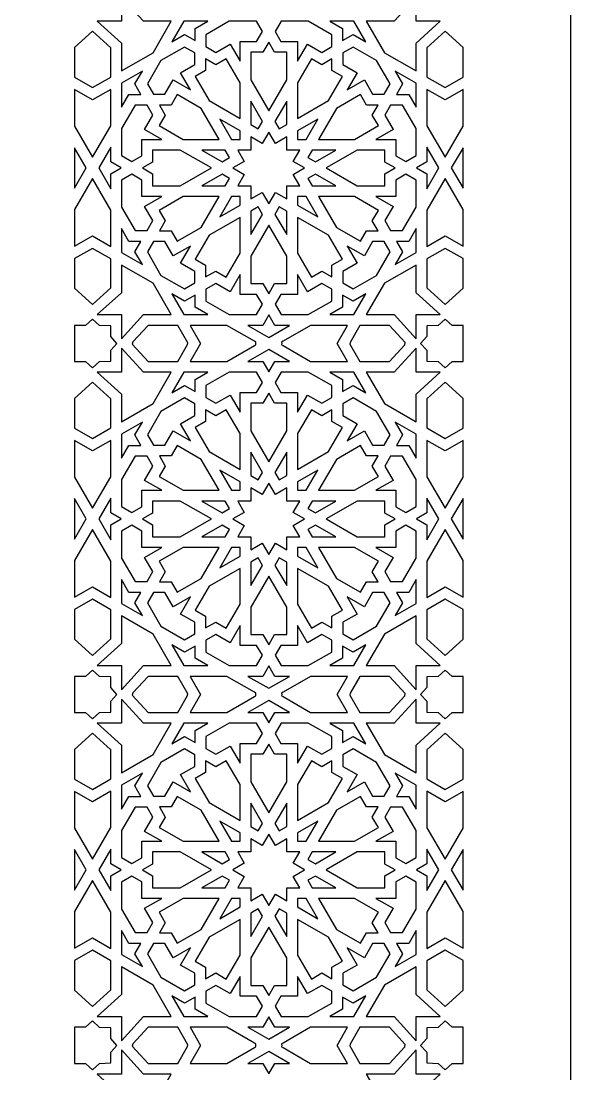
# Model space of a CAD drawing. Extents: x -600 to 600, y -1000 to 1000.
# Drawn here: x 345.2 to 600, y 68.1 to 555.9 of the extents above; entities that cross this region are included whole.
import ezdxf

# ---------------------------------------------------------------- set-up
doc = ezdxf.new("R2010")
doc.units = 0
doc.layers.add('LAYER_1', color=18, linetype='CONTINUOUS')

msp = doc.modelspace()

# ---------------------------------------------------------------- linework, layer by layer
at = {"layer": 'LAYER_1'}
for points in [[(-600, -1000), (600, -1000), (600, 1000), (-600, 1000)], [(391.75, 555.87), (380.54, 555.87), (391.75, 545.69), (391.75, 532.87), (406.39, 541.29), (414.84, 555.87), (401.98, 555.87), (391.75, 567.04)], [(518.02, 555.87), (505.16, 555.87), (513.61, 541.29), (528.25, 532.87), (528.25, 545.69), (539.46, 555.87), (528.25, 555.87), (528.25, 567.04)], [(420.59, 555.87), (415.02, 546.25), (420.96, 549.67), (425.81, 546.87), (425.81, 552.46), (431.75, 555.87)], [(441.71, 555.87), (430.84, 549.62), (430.84, 544.09), (435.48, 541.43), (442.11, 545.24), (446.7, 537.31), (446.7, 546.47), (454.36, 546.47), (457.04, 551.08), (454.26, 555.87)], [(462.96, 551.08), (465.64, 546.47), (473.29, 546.47), (473.29, 537.31), (477.89, 545.24), (484.52, 541.43), (489.16, 544.09), (489.16, 549.62), (478.29, 555.87), (465.74, 555.87)], [(488.25, 555.87), (494.19, 552.46), (494.19, 546.87), (499.04, 549.67), (504.98, 546.25), (499.41, 555.87)], [(370, 543.62), (370, 529.93), (378.31, 525.14), (386.77, 530.01), (386.77, 543.5), (378.31, 551.18)], [(533.23, 543.5), (533.23, 530.01), (541.68, 525.14), (550, 529.93), (550, 543.62), (541.68, 551.18)], [(410.03, 537.66), (403.76, 526.83), (406.53, 522.04), (411.89, 522.04), (415.72, 528.65), (423.68, 524.07), (419.08, 532), (425.71, 535.81), (425.71, 541.14), (420.9, 543.91)], [(457.29, 541.51), (451.68, 541.51), (451.68, 528.72), (460, 514.37), (468.32, 528.72), (468.32, 541.51), (462.71, 541.51), (460, 546.17)], [(494.29, 541.14), (494.29, 535.81), (500.92, 532), (496.32, 524.07), (504.28, 528.65), (508.11, 522.04), (513.46, 522.04), (516.24, 526.83), (509.97, 537.66), (499.1, 543.91)], [(435.43, 535.67), (430.74, 538.36), (430.74, 532.98), (425.88, 530.18), (432.3, 519.11), (446.7, 510.82), (446.7, 527.39), (440.28, 538.46)], [(473.29, 527.39), (473.29, 510.82), (487.7, 519.11), (494.12, 530.18), (489.26, 532.98), (489.26, 538.36), (484.57, 535.67), (479.71, 538.46)], [(391.75, 527.14), (391.75, 516.02), (395.18, 521.94), (400.78, 521.94), (397.98, 526.78), (401.41, 532.7)], [(522.02, 526.78), (519.22, 521.94), (524.82, 521.94), (528.25, 516.02), (528.25, 527.14), (518.59, 532.7)], [(378.31, 519.41), (370, 524.2), (370, 507.19), (378.31, 492.85), (386.77, 507.44), (386.77, 524.28)], [(533.23, 507.43), (541.68, 492.85), (550, 507.19), (550, 524.2), (541.68, 519.41), (533.23, 524.28)], [(414.73, 517.03), (409.33, 517.03), (412.03, 512.36), (409.23, 507.53), (420.34, 501.13), (436.97, 501.13), (428.66, 515.47), (417.54, 521.87)], [(451.68, 507.96), (455.13, 505.98), (457.12, 509.41), (451.68, 518.8)], [(462.87, 509.41), (464.86, 505.98), (468.31, 507.96), (468.31, 518.8)], [(491.34, 515.47), (483.03, 501.13), (499.65, 501.13), (510.77, 507.53), (507.97, 512.36), (510.67, 517.03), (505.27, 517.03), (502.46, 521.87)], [(398.02, 516.93), (391.74, 506.1), (391.74, 493.61), (396.56, 490.84), (401.19, 493.51), (401.19, 501.13), (410.38, 501.13), (402.42, 505.71), (406.25, 512.31), (403.58, 516.93)], [(513.75, 512.31), (517.58, 505.71), (509.62, 501.13), (518.81, 501.13), (518.81, 493.51), (523.44, 490.84), (528.25, 493.61), (528.25, 506.1), (521.98, 516.93), (516.42, 516.93)], [(442.72, 501.13), (446.7, 501.13), (446.7, 505.09), (437.28, 510.51)], [(473.29, 505.09), (473.29, 501.13), (477.27, 501.13), (482.71, 510.51)], [(456.95, 499.2), (451.68, 502.23), (451.68, 496.17), (445.6, 496.17), (448.64, 490.92), (443.37, 487.89), (448.64, 484.85), (445.6, 479.6), (451.68, 479.6), (451.68, 473.54), (456.95, 476.57), (460, 471.32), (463.04, 476.57), (468.31, 473.54), (468.31, 479.6), (474.4, 479.6), (471.35, 484.85), (476.62, 487.89), (471.35, 490.92), (474.4, 496.17), (468.31, 496.17), (468.31, 502.23), (463.04, 499.2), (460, 504.45)], [(370, 487.89), (370, 478.5), (375.44, 487.89), (370, 497.27)], [(381.19, 487.89), (386.77, 478.25), (386.77, 485.09), (391.62, 487.89), (386.77, 490.68), (386.77, 497.52)], [(406.17, 496.17), (406.17, 490.58), (401.49, 487.89), (406.17, 485.19), (406.17, 479.6), (419.01, 479.6), (433.41, 487.89), (419.01, 496.17)], [(438.39, 490.75), (441.84, 492.74), (439.85, 496.17), (428.97, 496.17)], [(480.15, 496.17), (478.16, 492.74), (481.6, 490.75), (491.02, 496.17)], [(500.99, 496.17), (486.59, 487.89), (500.99, 479.6), (513.83, 479.6), (513.83, 485.19), (518.51, 487.89), (513.83, 490.58), (513.83, 496.17)], [(533.23, 490.68), (528.38, 487.89), (533.23, 485.09), (533.23, 478.25), (538.81, 487.89), (533.23, 497.52)], [(544.56, 487.89), (550, 478.5), (550, 487.89), (550, 497.27)], [(391.74, 482.17), (391.74, 469.67), (398.02, 458.84), (403.58, 458.84), (406.25, 463.46), (402.42, 470.06), (410.38, 474.64), (401.19, 474.64), (401.19, 482.27), (396.56, 484.93)], [(428.97, 479.6), (439.85, 479.6), (441.84, 483.04), (438.39, 485.02)], [(478.16, 483.04), (480.15, 479.6), (491.02, 479.6), (481.6, 485.02)], [(518.81, 482.27), (518.81, 474.64), (509.62, 474.64), (517.58, 470.06), (513.75, 463.46), (516.42, 458.84), (521.98, 458.84), (528.25, 469.67), (528.25, 482.17), (523.44, 484.93)], [(370, 468.58), (370, 451.57), (378.31, 456.36), (386.77, 451.49), (386.77, 468.34), (378.31, 482.92)], [(533.23, 468.34), (533.23, 451.49), (541.68, 456.36), (550, 451.57), (550, 468.58), (541.68, 482.92)], [(409.23, 468.24), (412.03, 463.41), (409.33, 458.74), (414.73, 458.74), (417.54, 453.9), (428.66, 460.3), (436.97, 474.64), (420.34, 474.64)], [(437.28, 465.26), (446.7, 470.68), (446.7, 474.64), (442.72, 474.64)], [(473.29, 470.68), (482.71, 465.26), (477.27, 474.64), (473.29, 474.64)], [(483.03, 474.64), (491.34, 460.3), (502.46, 453.9), (505.27, 458.74), (510.67, 458.74), (507.97, 463.41), (510.77, 468.24), (499.65, 474.64)], [(451.68, 467.81), (451.68, 456.97), (457.12, 466.36), (455.13, 469.79)], [(462.87, 466.36), (468.31, 456.97), (468.31, 467.81), (464.86, 469.79)], [(432.3, 456.66), (425.88, 445.59), (430.74, 442.8), (430.74, 437.41), (435.43, 440.1), (440.28, 437.31), (446.7, 448.38), (446.7, 464.95)], [(473.29, 448.38), (479.71, 437.31), (484.57, 440.1), (489.26, 437.41), (489.26, 442.8), (494.12, 445.59), (487.7, 456.66), (473.29, 464.95)], [(391.75, 448.63), (401.41, 443.07), (397.98, 448.99), (400.78, 453.83), (395.18, 453.83), (391.75, 459.75)], [(451.68, 447.05), (451.68, 434.27), (457.29, 434.27), (460, 429.6), (462.71, 434.27), (468.32, 434.27), (468.32, 447.05), (460, 461.4)], [(524.82, 453.83), (519.22, 453.83), (522.02, 448.99), (518.59, 443.07), (528.25, 448.63), (528.25, 459.75)], [(403.76, 448.94), (410.03, 438.11), (420.9, 431.86), (425.71, 434.63), (425.71, 439.96), (419.08, 443.77), (423.68, 451.7), (415.72, 447.12), (411.89, 453.73), (406.53, 453.73)], [(508.11, 453.73), (504.28, 447.12), (496.32, 451.7), (500.92, 443.77), (494.29, 439.96), (494.29, 434.63), (499.1, 431.86), (509.97, 438.11), (516.24, 448.94), (513.46, 453.73)], [(370, 445.85), (370, 432.15), (378.31, 424.59), (386.77, 432.27), (386.77, 445.76), (378.31, 450.63)], [(533.23, 445.76), (533.23, 432.27), (541.68, 424.59), (550, 432.15), (550, 445.85), (541.68, 450.63)], [(391.75, 430.08), (380.54, 419.9), (391.75, 419.9), (391.75, 408.73), (401.98, 419.9), (414.84, 419.9), (406.39, 434.48), (391.75, 442.9)], [(513.61, 434.48), (505.16, 419.9), (518.02, 419.9), (528.25, 408.73), (528.25, 419.9), (539.46, 419.9), (528.25, 430.08), (528.25, 442.9)], [(442.11, 430.53), (435.48, 434.34), (430.84, 431.68), (430.84, 426.15), (441.71, 419.9), (454.26, 419.9), (457.04, 424.69), (454.36, 429.3), (446.7, 429.3), (446.7, 438.47)], [(473.29, 429.3), (465.64, 429.3), (462.96, 424.69), (465.74, 419.9), (478.29, 419.9), (489.16, 426.15), (489.16, 431.68), (484.52, 434.34), (477.89, 430.53), (473.29, 438.47)], [(420.59, 419.9), (431.75, 419.9), (425.81, 423.31), (425.81, 428.9), (420.96, 426.1), (415.02, 429.52)], [(499.04, 426.1), (494.19, 428.9), (494.19, 423.31), (488.25, 419.9), (499.41, 419.9), (504.98, 429.52)], [(457.2, 414.93), (450.34, 414.93), (460, 409.38), (469.66, 414.93), (462.8, 414.93), (460, 419.77)], [(375.08, 414.93), (370, 414.93), (370, 406.58), (370, 398.23), (375.08, 398.23), (378.31, 395.29), (381.56, 398.24), (386.77, 398.4), (386.77, 403.43), (389.65, 406.58), (386.77, 409.73), (386.77, 414.76), (381.56, 414.92), (378.31, 417.87)], [(404.05, 414.93), (397.01, 407.25), (396.74, 406.2), (404.05, 398.23), (417.8, 398.23), (422.36, 406.09), (422.47, 406.88), (417.8, 414.93)], [(428.39, 406.58), (423.55, 398.23), (440.62, 398.23), (453.35, 405.55), (454.07, 405.96), (453.92, 406.58), (454.07, 407.2), (453.35, 407.61), (440.62, 414.93), (423.55, 414.93)], [(479.38, 414.93), (466.65, 407.61), (465.93, 407.2), (466.08, 406.58), (465.93, 405.96), (466.65, 405.55), (479.38, 398.23), (496.45, 398.23), (491.61, 406.58), (496.45, 414.93)], [(502.2, 414.93), (497.64, 407.07), (497.53, 406.28), (502.2, 398.23), (515.96, 398.23), (522.99, 405.91), (523.26, 406.96), (515.96, 414.93)], [(538.44, 414.92), (533.23, 414.76), (533.23, 409.73), (530.35, 406.58), (533.23, 403.43), (533.23, 398.4), (538.44, 398.24), (541.69, 395.29), (544.92, 398.23), (550, 398.23), (550, 406.58), (550, 414.93), (544.92, 414.93), (541.69, 417.87)], [(391.75, 393.26), (380.54, 393.26), (391.75, 383.08), (391.75, 370.26), (406.39, 378.68), (414.84, 393.26), (401.98, 393.26), (391.75, 404.43)], [(450.34, 398.23), (457.2, 398.23), (460, 393.39), (462.8, 398.23), (469.66, 398.23), (460, 403.78)], [(518.02, 393.26), (505.16, 393.26), (513.61, 378.68), (528.25, 370.26), (528.25, 383.08), (539.46, 393.26), (528.25, 393.26), (528.25, 404.43)], [(415.02, 383.64), (420.96, 387.06), (425.81, 384.26), (425.81, 389.85), (431.75, 393.26), (420.59, 393.26)], [(441.71, 393.26), (430.84, 387.01), (430.84, 381.48), (435.48, 378.82), (442.11, 382.63), (446.7, 374.7), (446.7, 383.86), (454.36, 383.86), (457.04, 388.47), (454.26, 393.26)], [(465.74, 393.26), (462.96, 388.47), (465.64, 383.86), (473.29, 383.86), (473.29, 374.7), (477.89, 382.63), (484.52, 378.82), (489.16, 381.48), (489.16, 387.01), (478.29, 393.26)], [(494.19, 389.85), (494.19, 384.26), (499.04, 387.06), (504.98, 383.64), (499.41, 393.26), (488.25, 393.26)], [(370, 381.01), (370, 367.32), (378.31, 362.53), (386.77, 367.4), (386.77, 380.89), (378.31, 388.57)], [(533.23, 380.89), (533.23, 367.4), (541.68, 362.53), (550, 367.32), (550, 381.01), (541.68, 388.57)], [(410.03, 375.05), (403.76, 364.22), (406.53, 359.43), (411.89, 359.43), (415.72, 366.04), (423.68, 361.46), (419.08, 369.39), (425.71, 373.2), (425.71, 378.53), (420.9, 381.3)], [(457.29, 378.9), (451.68, 378.9), (451.68, 366.11), (460, 351.76), (468.32, 366.11), (468.32, 378.9), (462.71, 378.9), (460, 383.56)], [(494.29, 378.53), (494.29, 373.2), (500.92, 369.39), (496.32, 361.46), (504.28, 366.04), (508.11, 359.43), (513.46, 359.43), (516.24, 364.22), (509.97, 375.05), (499.1, 381.3)], [(435.43, 373.06), (430.74, 375.75), (430.74, 370.37), (425.88, 367.57), (432.3, 356.5), (446.7, 348.21), (446.7, 364.78), (440.28, 375.85)], [(473.29, 364.78), (473.29, 348.21), (487.7, 356.5), (494.12, 367.57), (489.26, 370.37), (489.26, 375.75), (484.57, 373.06), (479.71, 375.85)], [(391.75, 364.53), (391.75, 353.41), (395.18, 359.33), (400.78, 359.33), (397.98, 364.17), (401.41, 370.09)], [(522.02, 364.17), (519.22, 359.33), (524.82, 359.33), (528.25, 353.41), (528.25, 364.53), (518.59, 370.09)], [(378.31, 356.8), (370, 361.59), (370, 344.58), (378.31, 330.24), (386.77, 344.83), (386.77, 361.67)], [(533.23, 344.82), (541.68, 330.24), (550, 344.58), (550, 361.59), (541.68, 356.8), (533.23, 361.67)], [(414.73, 354.42), (409.33, 354.42), (412.03, 349.75), (409.23, 344.92), (420.34, 338.52), (436.97, 338.52), (428.66, 352.86), (417.54, 359.26)], [(451.68, 345.35), (455.13, 343.37), (457.12, 346.8), (451.68, 356.19)], [(462.87, 346.8), (464.86, 343.37), (468.31, 345.35), (468.31, 356.19)], [(491.34, 352.86), (483.03, 338.52), (499.65, 338.52), (510.77, 344.92), (507.97, 349.75), (510.67, 354.42), (505.27, 354.42), (502.46, 359.26)], [(398.02, 354.32), (391.74, 343.49), (391.74, 331), (396.56, 328.23), (401.19, 330.9), (401.19, 338.52), (410.38, 338.52), (402.42, 343.1), (406.25, 349.7), (403.58, 354.32)], [(513.75, 349.7), (517.58, 343.1), (509.62, 338.52), (518.81, 338.52), (518.81, 330.9), (523.44, 328.23), (528.25, 331), (528.25, 343.49), (521.98, 354.32), (516.42, 354.32)], [(442.72, 338.52), (446.7, 338.52), (446.7, 342.48), (437.28, 347.9)], [(473.29, 342.48), (473.29, 338.52), (477.27, 338.52), (482.71, 347.9)], [(456.95, 336.59), (451.68, 339.62), (451.68, 333.56), (445.6, 333.56), (448.64, 328.31), (443.37, 325.28), (448.64, 322.24), (445.6, 316.99), (451.68, 316.99), (451.68, 310.93), (456.95, 313.96), (460, 308.71), (463.04, 313.96), (468.31, 310.93), (468.31, 316.99), (474.4, 316.99), (471.35, 322.24), (476.62, 325.28), (471.35, 328.31), (474.4, 333.56), (468.31, 333.56), (468.31, 339.62), (463.04, 336.59), (460, 341.84)], [(370, 325.28), (370, 315.89), (375.44, 325.28), (370, 334.66)], [(381.19, 325.28), (386.77, 315.64), (386.77, 322.48), (391.62, 325.28), (386.77, 328.07), (386.77, 334.91)], [(406.17, 327.97), (401.49, 325.28), (406.17, 322.58), (406.17, 316.99), (419.01, 316.99), (433.41, 325.28), (419.01, 333.56), (406.17, 333.56)], [(438.39, 328.14), (441.84, 330.13), (439.85, 333.56), (428.97, 333.56)], [(480.15, 333.56), (478.16, 330.13), (481.6, 328.14), (491.02, 333.56)], [(486.59, 325.28), (500.99, 316.99), (513.83, 316.99), (513.83, 322.58), (518.51, 325.28), (513.83, 327.97), (513.83, 333.56), (500.99, 333.56)], [(533.23, 328.07), (528.38, 325.28), (533.23, 322.48), (533.23, 315.64), (538.81, 325.28), (533.23, 334.91)], [(544.56, 325.28), (550, 315.89), (550, 325.28), (550, 334.66)], [(391.74, 319.56), (391.74, 307.06), (398.02, 296.23), (403.58, 296.23), (406.25, 300.85), (402.42, 307.45), (410.38, 312.03), (401.19, 312.03), (401.19, 319.66), (396.56, 322.32)], [(428.97, 316.99), (439.85, 316.99), (441.84, 320.43), (438.39, 322.41)], [(478.16, 320.43), (480.15, 316.99), (491.02, 316.99), (481.6, 322.41)], [(518.81, 319.66), (518.81, 312.03), (509.62, 312.03), (517.58, 307.45), (513.75, 300.85), (516.42, 296.23), (521.98, 296.23), (528.25, 307.06), (528.25, 319.56), (523.44, 322.32)], [(370, 305.97), (370, 288.96), (378.31, 293.75), (386.77, 288.88), (386.77, 305.73), (378.31, 320.31)], [(533.23, 305.73), (533.23, 288.88), (541.68, 293.75), (550, 288.96), (550, 305.97), (541.68, 320.31)], [(409.23, 305.63), (412.03, 300.8), (409.33, 296.13), (414.73, 296.13), (417.54, 291.29), (428.66, 297.69), (436.97, 312.03), (420.34, 312.03)], [(437.28, 302.65), (446.7, 308.07), (446.7, 312.03), (442.72, 312.03)], [(473.29, 308.07), (482.71, 302.65), (477.27, 312.03), (473.29, 312.03)], [(491.34, 297.69), (502.46, 291.29), (505.27, 296.13), (510.67, 296.13), (507.97, 300.8), (510.77, 305.63), (499.65, 312.03), (483.03, 312.03)], [(451.68, 305.2), (451.68, 294.36), (457.12, 303.75), (455.13, 307.18)], [(462.87, 303.75), (468.31, 294.36), (468.31, 305.2), (464.86, 307.18)], [(432.3, 294.05), (425.88, 282.98), (430.74, 280.19), (430.74, 274.8), (435.43, 277.49), (440.28, 274.7), (446.7, 285.77), (446.7, 302.34)], [(451.68, 284.44), (451.68, 271.66), (457.29, 271.66), (460, 266.99), (462.71, 271.66), (468.32, 271.66), (468.32, 284.44), (460, 298.79)], [(473.29, 285.77), (479.71, 274.7), (484.57, 277.49), (489.26, 274.8), (489.26, 280.19), (494.12, 282.98), (487.7, 294.05), (473.29, 302.34)], [(391.75, 286.02), (401.41, 280.46), (397.98, 286.38), (400.78, 291.22), (395.18, 291.22), (391.75, 297.14)], [(524.82, 291.22), (519.22, 291.22), (522.02, 286.38), (518.59, 280.46), (528.25, 286.02), (528.25, 297.14)], [(370, 283.24), (370, 269.54), (378.31, 261.98), (386.77, 269.66), (386.77, 283.15), (378.31, 288.02)], [(403.76, 286.33), (410.03, 275.5), (420.9, 269.25), (425.71, 272.02), (425.71, 277.35), (419.08, 281.16), (423.68, 289.09), (415.72, 284.51), (411.89, 291.12), (406.53, 291.12)], [(504.28, 284.51), (496.32, 289.09), (500.92, 281.16), (494.29, 277.35), (494.29, 272.02), (499.1, 269.25), (509.97, 275.5), (516.24, 286.33), (513.46, 291.12), (508.11, 291.12)], [(533.23, 283.15), (533.23, 269.66), (541.68, 261.98), (550, 269.54), (550, 283.24), (541.68, 288.02)], [(391.75, 267.47), (380.54, 257.29), (391.75, 257.29), (391.75, 246.12), (401.98, 257.29), (414.84, 257.29), (406.39, 271.87), (391.75, 280.29)], [(513.61, 271.87), (505.16, 257.29), (518.02, 257.29), (528.25, 246.12), (528.25, 257.29), (539.46, 257.29), (528.25, 267.47), (528.25, 280.29)], [(442.11, 267.92), (435.48, 271.73), (430.84, 269.07), (430.84, 263.54), (441.71, 257.29), (454.26, 257.29), (457.04, 262.08), (454.36, 266.69), (446.7, 266.69), (446.7, 275.86)], [(473.29, 266.69), (465.64, 266.69), (462.96, 262.08), (465.74, 257.29), (478.29, 257.29), (489.16, 263.54), (489.16, 269.07), (484.52, 271.73), (477.89, 267.92), (473.29, 275.86)], [(420.59, 257.29), (431.75, 257.29), (425.81, 260.7), (425.81, 266.29), (420.96, 263.49), (415.02, 266.91)], [(499.04, 263.49), (494.19, 266.29), (494.19, 260.7), (488.25, 257.29), (499.41, 257.29), (504.98, 266.91)], [(375.08, 252.32), (370, 252.32), (370, 243.97), (370, 235.62), (375.08, 235.62), (378.31, 232.68), (381.56, 235.63), (386.77, 235.79), (386.77, 240.82), (389.65, 243.97), (386.77, 247.12), (386.77, 252.15), (381.56, 252.31), (378.31, 255.26)], [(457.2, 252.32), (450.34, 252.32), (460, 246.77), (469.66, 252.32), (462.8, 252.32), (460, 257.16)], [(538.44, 252.31), (533.23, 252.15), (533.23, 247.12), (530.35, 243.97), (533.23, 240.82), (533.23, 235.79), (538.44, 235.63), (541.69, 232.68), (544.92, 235.62), (550, 235.62), (550, 243.97), (550, 252.32), (544.92, 252.32), (541.69, 255.26)], [(404.05, 252.32), (397.01, 244.64), (396.74, 243.59), (404.05, 235.62), (417.8, 235.62), (422.36, 243.48), (422.47, 244.27), (417.8, 252.32)], [(428.39, 243.97), (423.55, 235.62), (440.62, 235.62), (453.35, 242.94), (454.07, 243.35), (453.92, 243.97), (454.07, 244.59), (453.35, 245), (440.62, 252.32), (423.55, 252.32)], [(466.65, 245), (465.93, 244.59), (466.08, 243.97), (465.93, 243.35), (466.65, 242.94), (479.38, 235.62), (496.45, 235.62), (491.61, 243.97), (496.45, 252.32), (479.38, 252.32)], [(497.64, 244.46), (497.53, 243.67), (502.2, 235.62), (515.96, 235.62), (522.99, 243.3), (523.26, 244.35), (515.96, 252.32), (502.2, 252.32)], [(391.75, 230.65), (380.54, 230.65), (391.75, 220.47), (391.75, 207.65), (406.39, 216.07), (414.84, 230.65), (401.98, 230.65), (391.75, 241.82)], [(450.34, 235.62), (457.2, 235.62), (460, 230.78), (462.8, 235.62), (469.66, 235.62), (460, 241.17)], [(518.02, 230.65), (505.16, 230.65), (513.61, 216.07), (528.25, 207.65), (528.25, 220.47), (539.46, 230.65), (528.25, 230.65), (528.25, 241.82)], [(420.59, 230.65), (415.02, 221.03), (420.96, 224.45), (425.81, 221.65), (425.81, 227.24), (431.75, 230.65)], [(441.71, 230.65), (430.84, 224.4), (430.84, 218.87), (435.48, 216.21), (442.11, 220.02), (446.7, 212.09), (446.7, 221.25), (454.36, 221.25), (457.04, 225.86), (454.26, 230.65)], [(462.96, 225.86), (465.64, 221.25), (473.29, 221.25), (473.29, 212.09), (477.89, 220.02), (484.52, 216.21), (489.16, 218.87), (489.16, 224.4), (478.29, 230.65), (465.74, 230.65)], [(494.19, 227.24), (494.19, 221.65), (499.04, 224.45), (504.98, 221.03), (499.41, 230.65), (488.25, 230.65)], [(370, 218.4), (370, 204.71), (378.31, 199.92), (386.77, 204.79), (386.77, 218.28), (378.31, 225.96)], [(533.23, 218.28), (533.23, 204.79), (541.68, 199.92), (550, 204.71), (550, 218.4), (541.68, 225.96)], [(457.29, 216.29), (451.68, 216.29), (451.68, 203.5), (460, 189.15), (468.32, 203.5), (468.32, 216.29), (462.71, 216.29), (460, 220.95)], [(410.03, 212.44), (403.76, 201.61), (406.53, 196.82), (411.89, 196.82), (415.72, 203.43), (423.68, 198.85), (419.08, 206.78), (425.71, 210.59), (425.71, 215.92), (420.9, 218.69)], [(494.29, 215.92), (494.29, 210.59), (500.92, 206.78), (496.32, 198.85), (504.28, 203.43), (508.11, 196.82), (513.46, 196.82), (516.24, 201.61), (509.97, 212.44), (499.1, 218.69)], [(435.43, 210.45), (430.74, 213.14), (430.74, 207.76), (425.88, 204.96), (432.3, 193.89), (446.7, 185.6), (446.7, 202.17), (440.28, 213.24)], [(473.29, 202.17), (473.29, 185.6), (487.7, 193.89), (494.12, 204.96), (489.26, 207.76), (489.26, 213.14), (484.57, 210.45), (479.71, 213.24)], [(391.75, 201.92), (391.75, 190.8), (395.18, 196.72), (400.78, 196.72), (397.98, 201.56), (401.41, 207.48)], [(522.02, 201.56), (519.22, 196.72), (524.82, 196.72), (528.25, 190.8), (528.25, 201.92), (518.59, 207.48)], [(378.31, 194.19), (370, 198.98), (370, 181.97), (378.31, 167.63), (386.77, 182.22), (386.77, 199.06)], [(414.73, 191.81), (409.33, 191.81), (412.03, 187.14), (409.23, 182.31), (420.34, 175.91), (436.97, 175.91), (428.66, 190.25), (417.54, 196.65)], [(491.34, 190.25), (483.03, 175.91), (499.65, 175.91), (510.77, 182.31), (507.97, 187.14), (510.67, 191.81), (505.27, 191.81), (502.46, 196.65)], [(533.23, 182.21), (541.68, 167.63), (550, 181.97), (550, 198.98), (541.68, 194.19), (533.23, 199.06)], [(398.02, 191.71), (391.74, 180.88), (391.74, 168.39), (396.56, 165.62), (401.19, 168.29), (401.19, 175.91), (410.38, 175.91), (402.42, 180.49), (406.25, 187.09), (403.58, 191.71)], [(451.68, 182.74), (455.13, 180.76), (457.12, 184.19), (451.68, 193.58)], [(462.87, 184.19), (464.86, 180.76), (468.31, 182.74), (468.31, 193.58)], [(516.42, 191.71), (513.75, 187.09), (517.58, 180.49), (509.62, 175.91), (518.81, 175.91), (518.81, 168.29), (523.44, 165.62), (528.25, 168.39), (528.25, 180.88), (521.98, 191.71)], [(442.72, 175.91), (446.7, 175.91), (446.7, 179.87), (437.28, 185.29)], [(473.29, 179.87), (473.29, 175.91), (477.27, 175.91), (482.71, 185.29)], [(456.95, 173.98), (451.68, 177.01), (451.68, 170.95), (445.6, 170.95), (448.64, 165.7), (443.37, 162.67), (448.64, 159.63), (445.6, 154.38), (451.68, 154.38), (451.68, 148.32), (456.95, 151.35), (460, 146.1), (463.04, 151.35), (468.31, 148.32), (468.31, 154.38), (474.4, 154.38), (471.35, 159.63), (476.62, 162.67), (471.35, 165.7), (474.4, 170.95), (468.31, 170.95), (468.31, 177.01), (463.04, 173.98), (460, 179.23)], [(370, 162.67), (370, 153.28), (375.44, 162.67), (370, 172.05)], [(381.19, 162.67), (386.77, 153.03), (386.77, 159.87), (391.62, 162.67), (386.77, 165.46), (386.77, 172.3)], [(406.17, 170.95), (406.17, 165.36), (401.49, 162.67), (406.17, 159.97), (406.17, 154.38), (419.01, 154.38), (433.41, 162.67), (419.01, 170.95)], [(438.39, 165.53), (441.84, 167.52), (439.85, 170.95), (428.97, 170.95)], [(478.16, 167.52), (481.6, 165.53), (491.02, 170.95), (480.15, 170.95)], [(486.59, 162.67), (500.99, 154.38), (513.83, 154.38), (513.83, 159.97), (518.51, 162.67), (513.83, 165.36), (513.83, 170.95), (500.99, 170.95)], [(533.23, 165.46), (528.38, 162.67), (533.23, 159.87), (533.23, 153.03), (538.81, 162.67), (533.23, 172.3)], [(544.56, 162.67), (550, 153.28), (550, 162.67), (550, 172.05)], [(370, 143.36), (370, 126.35), (378.31, 131.14), (386.77, 126.27), (386.77, 143.12), (378.31, 157.7)], [(391.74, 156.95), (391.74, 144.45), (398.02, 133.62), (403.58, 133.62), (406.25, 138.24), (402.42, 144.84), (410.38, 149.42), (401.19, 149.42), (401.19, 157.05), (396.56, 159.71)], [(428.97, 154.38), (439.85, 154.38), (441.84, 157.82), (438.39, 159.8)], [(478.16, 157.82), (480.15, 154.38), (491.02, 154.38), (481.6, 159.8)], [(518.81, 157.05), (518.81, 149.42), (509.62, 149.42), (517.58, 144.84), (513.75, 138.24), (516.42, 133.62), (521.98, 133.62), (528.25, 144.45), (528.25, 156.95), (523.44, 159.71)], [(533.23, 143.12), (533.23, 126.27), (541.68, 131.14), (550, 126.35), (550, 143.36), (541.68, 157.7)], [(420.34, 149.42), (409.23, 143.02), (412.03, 138.19), (409.33, 133.52), (414.73, 133.52), (417.54, 128.68), (428.66, 135.08), (436.97, 149.42)], [(437.28, 140.04), (446.7, 145.46), (446.7, 149.42), (442.72, 149.42)], [(473.29, 145.46), (482.71, 140.04), (477.27, 149.42), (473.29, 149.42)], [(483.03, 149.42), (491.34, 135.08), (502.46, 128.68), (505.27, 133.52), (510.67, 133.52), (507.97, 138.19), (510.77, 143.02), (499.65, 149.42)], [(451.68, 142.59), (451.68, 131.75), (457.12, 141.14), (455.13, 144.57)], [(462.87, 141.14), (468.31, 131.75), (468.31, 142.59), (464.86, 144.57)], [(432.3, 131.44), (425.88, 120.37), (430.74, 117.58), (430.74, 112.19), (435.43, 114.88), (440.28, 112.09), (446.7, 123.16), (446.7, 139.73)], [(473.29, 123.16), (479.71, 112.09), (484.57, 114.88), (489.26, 112.19), (489.26, 117.58), (494.12, 120.37), (487.7, 131.44), (473.29, 139.73)], [(391.75, 123.41), (401.41, 117.85), (397.98, 123.77), (400.78, 128.61), (395.18, 128.61), (391.75, 134.53)], [(451.68, 121.83), (451.68, 109.05), (457.29, 109.05), (460, 104.38), (462.71, 109.05), (468.32, 109.05), (468.32, 121.83), (460, 136.18)], [(524.82, 128.61), (519.22, 128.61), (522.02, 123.77), (518.59, 117.85), (528.25, 123.41), (528.25, 134.53)], [(406.53, 128.51), (403.76, 123.72), (410.03, 112.89), (420.9, 106.64), (425.71, 109.41), (425.71, 114.74), (419.08, 118.55), (423.68, 126.48), (415.72, 121.9), (411.89, 128.51)], [(508.11, 128.51), (504.28, 121.9), (496.32, 126.48), (500.92, 118.55), (494.29, 114.74), (494.29, 109.41), (499.1, 106.64), (509.97, 112.89), (516.24, 123.72), (513.46, 128.51)], [(370, 120.63), (370, 106.93), (378.31, 99.37), (386.77, 107.05), (386.77, 120.54), (378.31, 125.41)], [(533.23, 120.54), (533.23, 107.05), (541.68, 99.37), (550, 106.93), (550, 120.63), (541.68, 125.41)], [(391.75, 104.86), (380.54, 94.68), (391.75, 94.68), (391.75, 83.51), (401.98, 94.68), (414.84, 94.68), (406.39, 109.26), (391.75, 117.68)], [(513.61, 109.26), (505.16, 94.68), (518.02, 94.68), (528.25, 83.51), (528.25, 94.68), (539.46, 94.68), (528.25, 104.86), (528.25, 117.68)], [(442.11, 105.31), (435.48, 109.12), (430.84, 106.46), (430.84, 100.93), (441.71, 94.68), (454.26, 94.68), (457.04, 99.47), (454.36, 104.08), (446.7, 104.08), (446.7, 113.25)], [(473.29, 104.08), (465.64, 104.08), (462.96, 99.47), (465.74, 94.68), (478.29, 94.68), (489.16, 100.93), (489.16, 106.46), (484.52, 109.12), (477.89, 105.31), (473.29, 113.25)], [(420.59, 94.68), (431.75, 94.68), (425.81, 98.09), (425.81, 103.68), (420.96, 100.88), (415.02, 104.3)], [(499.04, 100.88), (494.19, 103.68), (494.19, 98.09), (488.25, 94.68), (499.41, 94.68), (504.98, 104.3)], [(457.2, 89.71), (450.34, 89.71), (460, 84.16), (469.66, 89.71), (462.8, 89.71), (460, 94.55)], [(375.08, 89.71), (370, 89.71), (370, 81.36), (370, 73.01), (375.08, 73.01), (378.31, 70.07), (381.56, 73.02), (386.77, 73.18), (386.77, 78.21), (389.65, 81.36), (386.77, 84.51), (386.77, 89.54), (381.56, 89.7), (378.31, 92.65)], [(404.05, 89.71), (397.01, 82.03), (396.74, 80.98), (404.05, 73.01), (417.8, 73.01), (422.36, 80.87), (422.47, 81.66), (417.8, 89.71)], [(423.55, 89.71), (428.39, 81.36), (423.55, 73.01), (440.62, 73.01), (453.35, 80.33), (454.07, 80.74), (453.92, 81.36), (454.07, 81.98), (453.35, 82.39), (440.62, 89.71)], [(479.38, 89.71), (466.65, 82.39), (465.93, 81.98), (466.08, 81.36), (465.93, 80.74), (466.65, 80.33), (479.38, 73.01), (496.45, 73.01), (491.61, 81.36), (496.45, 89.71)], [(497.64, 81.85), (497.53, 81.06), (502.2, 73.01), (515.96, 73.01), (522.99, 80.69), (523.26, 81.74), (515.96, 89.71), (502.2, 89.71)], [(538.44, 89.7), (533.23, 89.54), (533.23, 84.51), (530.35, 81.36), (533.23, 78.21), (533.23, 73.18), (538.44, 73.02), (541.69, 70.07), (544.92, 73.01), (550, 73.01), (550, 81.36), (550, 89.71), (544.92, 89.71), (541.69, 92.65)], [(391.75, 68.04), (380.54, 68.04), (391.75, 57.86), (391.75, 45.04), (406.39, 53.46), (414.84, 68.04), (401.98, 68.04), (391.75, 79.21)], [(450.34, 73.01), (457.2, 73.01), (460, 68.17), (462.8, 73.01), (469.66, 73.01), (460, 78.56)], [(518.02, 68.04), (505.16, 68.04), (513.61, 53.46), (528.25, 45.04), (528.25, 57.86), (539.46, 68.04), (528.25, 68.04), (528.25, 79.21)]]:
    msp.add_lwpolyline(points, close=True, dxfattribs=at)

doc.saveas('drawing.dxf')
